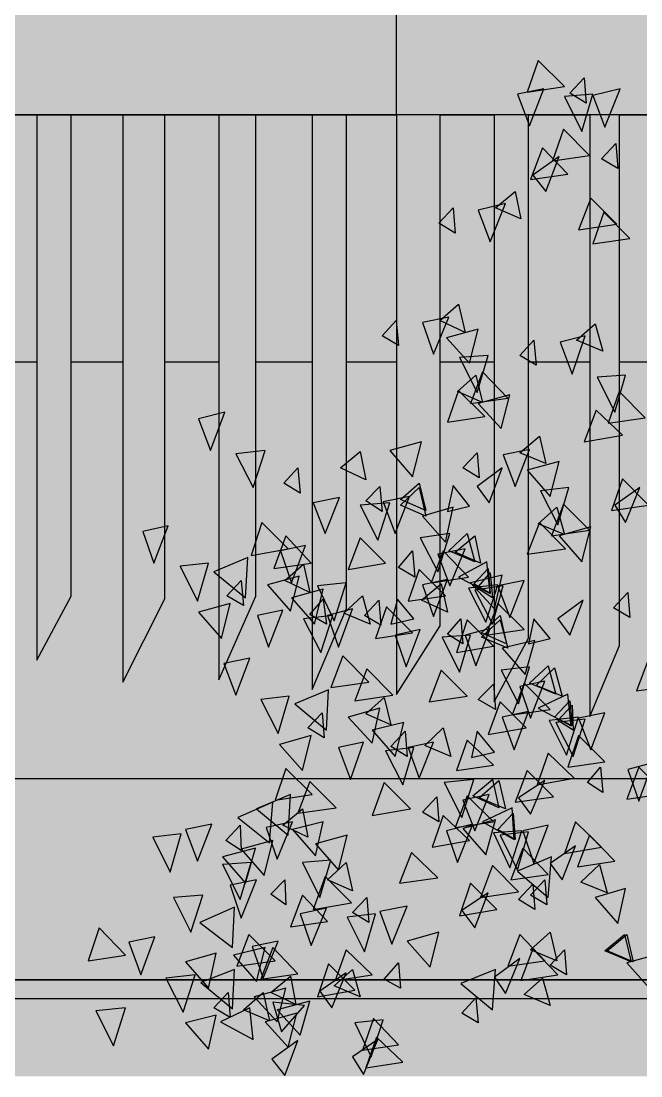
# Model space of a CAD drawing. Header units: inches. Extents: x 11.9 to 85.3, y 21.1 to 37.4.
# Drawn here: x 34.5 to 38.46, y 26.93 to 33.67 of the extents above; entities that cross this region are included whole.
import ezdxf

# ---------------------------------------------------------------- set-up
doc = ezdxf.new("R2010")
doc.units = ezdxf.units.IN
doc.header["$MEASUREMENT"] = 0
doc.layers.add('CAY', color=94, linetype='Continuous')
doc.layers.add('Layer1', color=7, linetype='Continuous')

msp = doc.modelspace()

# ---------------------------------------------------------------- hatches: boundary and pattern name
at = {"true_color": 0x212121}
h = msp.add_hatch(color=250, dxfattribs=at)
h.dxf.hatch_style = 1
h.paths.add_polyline_path([(54.5719, 37.1798), (50.0664, 37.1798), (50.0664, 33.0654), (54.5719, 33.0654)])
h.paths.add_polyline_path([(50.0664, 37.1798), (45.7803, 37.1798), (45.7803, 33.0654), (50.0664, 33.0654)])
h.paths.add_polyline_path([(63.6348, 37.1798), (59.0609, 37.1798), (59.0609, 33.0654), (63.6348, 33.0654)])
h.paths.add_polyline_path([(68.1995, 37.1798), (63.6348, 37.1798), (63.6348, 33.0654), (68.1995, 33.0654)])
h.paths.add_polyline_path([(72.7373, 37.1798), (68.1995, 37.1798), (68.1995, 33.0654), (72.7372, 33.0654)])
h.paths.add_polyline_path([(84.2395, 37.1798), (72.7373, 37.1798), (72.7372, 33.0654), (84.2395, 33.0654)])
h.paths.add_polyline_path([(45.7803, 37.1798), (41.2992, 37.1798), (41.2992, 33.0654), (45.7803, 33.0654)])
h.paths.add_polyline_path([(41.2992, 37.1798), (36.8075, 37.1798), (36.8075, 33.0654), (41.2992, 33.0654)])
h.paths.add_polyline_path([(36.8075, 37.1798), (32.3086, 37.1798), (32.3086, 33.0654), (36.8075, 33.0654)])
h.paths.add_polyline_path([(32.3086, 37.1798), (27.8679, 37.1798), (27.8679, 33.0654), (32.3086, 33.0654)])
h.paths.add_polyline_path([(27.8679, 37.1798), (23.4191, 37.1798), (23.4191, 33.0654), (27.8679, 33.0654)])
h.paths.add_polyline_path([(23.4191, 37.1798), (16.7427, 37.1798), (16.7427, 33.0654), (23.4191, 33.0654)])
h.paths.add_polyline_path([(76.5211, 33.2481), (76.5211, 36.8005)], flags=16)
h = msp.add_hatch(color=250, dxfattribs=at)
h.dxf.hatch_style = 1
h.paths.add_polyline_path([(84.3293, 28.8312), (16.8325, 28.8312), (16.8325, 27.5486), (84.3293, 27.5486)])
at = {"true_color": 0x636466}
h = msp.add_hatch(color=251, dxfattribs=at)
h.dxf.hatch_style = 1
edge = h.paths.add_edge_path()
edge.add_line((63.2701, 27.4271), (19.2205, 27.4271))
edge.add_line((19.2205, 27.4271), (19.2205, 24.9886))
edge.add_line((19.2205, 24.9886), (34.5109, 24.9886))
edge.add_spline(control_points=[(34.5109, 24.9886), (35.9914, 25.1351), (36.9032, 24.9886)], knot_values=[5.091487, 5.091487, 5.091487, 5.991182, 5.991182, 5.991182], weights=[0.915734, 0.807079, 0.890652], degree=2, periodic=0)
edge.add_line((36.9032, 24.9886), (63.2701, 24.9886))
edge.add_line((63.2701, 24.9886), (63.2701, 27.4271))
h.paths.add_polyline_path([(27.7206, 26.9316), (31.5651, 26.9316), (63.0612, 26.9316), (63.0612, 25.1394), (19.4696, 25.1394), (19.4696, 25.1837), (19.4696, 26.9316)], flags=16)
at = {"layer": 'Layer1', "true_color": 0x636466}
h = msp.add_hatch(color=251, dxfattribs=at)
h.dxf.hatch_style = 1
h.paths.add_polyline_path([(18.9155, 31.4936), (18.9155, 33.0718), (16.8325, 33.0718), (16.8325, 28.8312)])
h.paths.add_polyline_path([(20.131, 33.0718), (19.2392, 33.0718), (19.2392, 31.4936), (20.131, 31.4936)])
h.paths.add_polyline_path([(21.3045, 33.0718), (20.4283, 33.0718), (20.4283, 31.4936), (21.3045, 31.4936)])
h.paths.add_polyline_path([(22.5719, 33.0718), (21.6175, 33.0718), (21.6175, 31.4936), (22.5719, 31.4936)])
h.paths.add_polyline_path([(23.808, 33.0718), (22.8849, 33.0718), (22.8849, 31.4936), (23.808, 31.4936)])
h.paths.add_polyline_path([(24.9815, 33.0718), (24.1053, 33.0718), (24.1053, 31.4936), (24.9815, 31.4936)])
h.paths.add_polyline_path([(26.1863, 33.0718), (25.3257, 33.0718), (25.3257, 31.4936), (26.1863, 31.4936)])
h.paths.add_polyline_path([(26.8278, 33.0718), (26.4992, 33.0718), (26.4992, 31.4936), (26.8278, 31.4936)])
h.paths.add_polyline_path([(27.438, 33.0718), (27.1408, 33.0718), (27.1408, 31.4936), (27.438, 31.4936)])
h.paths.add_polyline_path([(28.0282, 33.0718), (27.704, 33.0718), (27.704, 31.4936), (28.0282, 31.4936)])
h.paths.add_polyline_path([(28.6458, 33.0718), (28.3318, 33.0718), (28.3318, 31.4936), (28.6458, 31.4936)])
h.paths.add_polyline_path([(29.2299, 33.0718), (28.9284, 33.0718), (28.9284, 31.4936), (29.2299, 31.4936)])
h.paths.add_polyline_path([(29.8579, 33.0718), (29.5125, 33.0718), (29.5125, 31.4936), (29.8579, 31.4936)])
h.paths.add_polyline_path([(30.5017, 33.0718), (30.1406, 33.0718), (30.1406, 31.4936), (30.5017, 31.4936)])
h.paths.add_polyline_path([(31.1297, 33.0718), (30.7529, 33.0718), (30.7529, 31.4936), (31.1297, 31.4936)])
h.paths.add_polyline_path([(31.6793, 33.0718), (31.3809, 33.0718), (31.3809, 31.4936), (31.6793, 31.4936)])
h.paths.add_polyline_path([(32.2288, 33.0718), (31.9305, 33.0718), (31.9305, 31.4936), (32.2288, 31.4936)])
h.paths.add_polyline_path([(32.7783, 33.0718), (32.4329, 33.0718), (32.4329, 31.4936), (32.7783, 31.4936)])
h.paths.add_polyline_path([(33.375, 33.0718), (33.0296, 33.0718), (33.0296, 31.4936), (33.375, 31.4936)])
h.paths.add_polyline_path([(33.9559, 33.0718), (33.6262, 33.0718), (33.6262, 31.4936), (33.9559, 31.4936)])
h.paths.add_polyline_path([(34.5997, 33.0718), (34.2229, 33.0718), (34.2229, 31.4936), (34.5997, 31.4936)])
h.paths.add_polyline_path([(35.1492, 33.0718), (34.8195, 33.0718), (34.8195, 31.4936), (35.1492, 31.4936)])
h.paths.add_polyline_path([(35.7616, 33.0718), (35.4161, 33.0718), (35.4161, 31.4936), (35.7616, 31.4936)])
h.paths.add_polyline_path([(36.3582, 33.0718), (35.9971, 33.0718), (35.9971, 31.4936), (36.3582, 31.4936)])
h.paths.add_polyline_path([(36.8973, 33.0718), (36.578, 33.0718), (36.578, 31.4936), (36.8973, 31.4936)])
h.paths.add_polyline_path([(37.5201, 33.0718), (37.1747, 33.0718), (37.1747, 31.4936), (37.5201, 31.4936)])
h.paths.add_polyline_path([(38.1324, 33.0718), (37.7399, 33.0718), (37.7399, 31.4936), (38.1324, 31.4936)])
h.paths.add_polyline_path([(38.7084, 33.0718), (38.3209, 33.0718), (38.3209, 31.4936), (38.7084, 31.4936)])
h.paths.add_polyline_path([(39.3521, 33.0718), (38.9282, 33.0718), (38.9282, 31.4936), (39.3521, 31.4936)])
h.paths.add_polyline_path([(39.9017, 33.0718), (39.5563, 33.0718), (39.5563, 31.4936), (39.9017, 31.4936)])
h.paths.add_polyline_path([(41.7858, 33.0718), (41.389, 33.0718), (41.3839, 31.4936), (41.7858, 31.4936)])
h.paths.add_polyline_path([(41.1735, 33.0718), (40.7809, 33.0718), (40.7809, 31.4936), (41.1735, 31.4936)])
h.paths.add_polyline_path([(40.5454, 33.0718), (40.1686, 33.0718), (40.1686, 31.4936), (40.5454, 31.4936)])
at = {"layer": 'Layer1', "true_color": 0x000000}
h = msp.add_hatch(color=18, dxfattribs=at)
h.dxf.hatch_style = 1
h.paths.add_polyline_path([(28.9284, 33.0718), (28.6458, 33.0718), (28.6458, 29.966), (28.9284, 30.4051)])
h.paths.add_polyline_path([(29.5125, 33.0718), (29.2299, 33.0718), (29.2299, 29.8875), (29.5125, 30.2952)])
h.paths.add_polyline_path([(30.1406, 33.0718), (29.8579, 33.0718), (29.8579, 30.0129), (30.1406, 30.4207)])
h.paths.add_polyline_path([(30.7529, 33.0718), (30.5017, 33.0718), (30.5017, 30.1227), (30.7529, 30.5305)])
h.paths.add_polyline_path([(31.3809, 33.0718), (31.1297, 33.0718), (31.1297, 30.0286), (31.3809, 30.405)])
h.paths.add_polyline_path([(31.9305, 33.0718), (31.6793, 33.0718), (31.6793, 29.9032), (31.9305, 30.4521)])
h.paths.add_polyline_path([(32.4329, 33.0718), (32.3984, 33.0718), (32.2288, 33.0718), (32.2288, 29.9973), (32.4329, 30.3893)])
h.paths.add_polyline_path([(33.0296, 33.0718), (32.7783, 33.0718), (32.7783, 30.0129), (33.0296, 30.4207)])
h.paths.add_polyline_path([(33.6262, 33.0718), (33.375, 33.0718), (33.375, 29.9502), (33.6262, 30.2639)])
h.paths.add_polyline_path([(34.2229, 33.0718), (33.9559, 33.0718), (33.9559, 29.5895), (34.2229, 30.0129)])
h.paths.add_polyline_path([(34.8195, 33.0718), (34.5997, 33.0718), (34.5997, 29.5895), (34.8195, 29.9973)])
h.paths.add_polyline_path([(35.4161, 33.0718), (35.1492, 33.0718), (35.1492, 29.4483), (35.4161, 29.9816)])
h.paths.add_polyline_path([(35.9971, 33.0718), (35.7616, 33.0718), (35.7616, 29.464), (35.9971, 29.9973)])
h.paths.add_polyline_path([(36.578, 33.0718), (36.3582, 33.0718), (36.3582, 29.4013), (36.578, 29.9188)])
h.paths.add_polyline_path([(37.1747, 33.0718), (36.8973, 33.0718), (36.8973, 29.3699), (37.1747, 29.8091)])
h.paths.add_polyline_path([(37.7399, 33.0718), (37.5201, 33.0718), (37.5201, 29.3229), (37.7399, 29.7306)])
h.paths.add_polyline_path([(38.3209, 33.0718), (38.1324, 33.0718), (38.1324, 29.2288), (38.3209, 29.6836)])
h.paths.add_polyline_path([(38.9282, 33.0718), (38.7084, 33.0718), (38.7084, 29.182), (38.9282, 29.6055)])
h.paths.add_polyline_path([(39.5563, 33.0718), (39.3521, 33.0718), (39.3521, 29.182), (39.5563, 29.5898)])
h.paths.add_polyline_path([(40.1686, 33.0718), (39.9017, 33.0718), (39.9017, 29.0566), (40.1686, 29.5428)])
h.paths.add_polyline_path([(40.7809, 33.0718), (40.5454, 33.0718), (40.5454, 29.1507), (40.7809, 29.5741)])
h.paths.add_polyline_path([(41.389, 33.0718), (41.1735, 33.0718), (41.1735, 29.1193), (41.3776, 29.5741)])
h.paths.add_polyline_path([(42.0056, 33.0718), (41.7858, 33.0718), (41.7858, 29.0723), (42.0056, 29.5271)])
h.paths.add_polyline_path([(43.2774, 33.0718), (43.0105, 33.0718), (43.0105, 29.0252), (43.2774, 29.4487)])
h.paths.add_polyline_path([(44.4864, 33.0718), (44.2666, 33.0718), (44.2666, 29.0409), (44.4864, 29.4016)])
h.paths.add_polyline_path([(45.6797, 33.0718), (45.4599, 33.0718), (45.4599, 29.0723), (45.6797, 29.3075)])
h.paths.add_polyline_path([(46.9358, 33.0718), (46.716, 33.0718), (46.716, 29.0723), (46.9358, 29.4173)])
h.paths.add_polyline_path([(48.1762, 33.0718), (47.9564, 33.0718), (47.9564, 29.0409), (48.1762, 29.2918)])
h.paths.add_polyline_path([(49.4166, 33.0718), (49.1968, 33.0718), (49.1968, 29.0409), (49.4166, 29.2918)])
h.paths.add_polyline_path([(50.6436, 33.0718), (50.4552, 33.0718), (50.4552, 29.0567), (50.6436, 29.2292)])
h.paths.add_polyline_path([(51.8683, 33.0718), (51.6642, 33.0718), (51.6642, 29.0567), (51.8683, 29.2606)])
h.paths.add_polyline_path([(53.1715, 33.0718), (52.9674, 33.0718), (52.9674, 29.0567), (53.1715, 29.2763)])
h.paths.add_polyline_path([(54.3805, 33.0718), (54.2078, 33.0718), (54.2078, 29.041), (54.3805, 29.2763)])
h.paths.add_polyline_path([(55.6001, 33.0718), (55.4325, 33.0718), (55.4325, 29.005), (55.6001, 29.005)])
h.paths.add_polyline_path([(56.8549, 33.0718), (56.7068, 33.0718), (56.7068, 29.0366), (56.8549, 29.0511)])
h.paths.add_polyline_path([(58.1232, 33.0718), (57.9495, 33.0718), (57.9495, 29.055), (58.1232, 29.0579)])
at = {"layer": 'Layer1', "true_color": 0x8d8e91}
h = msp.add_hatch(color=252, dxfattribs=at)
h.dxf.hatch_style = 1
h.paths.add_polyline_path([(18.9155, 31.4936), (16.8325, 28.8312), (84.3293, 28.8312), (82.8874, 31.0726), (74.3785, 31.0726), (62.9817, 30.6624), (50.5554, 30.6624), (41.9642, 31.4936)])
at = {"layer": 'Layer1'}
h = msp.add_hatch(color=251, dxfattribs=at)
h.dxf.hatch_style = 1
h.paths.add_polyline_path([(67.7073, 27.4286), (67.7073, 27.5486), (19.2205, 27.5486), (19.2205, 27.4271)])

# ---------------------------------------------------------------- linework, layer by layer
for points in [[(16.0098, 37.3838), (85.2871, 37.3838), (85.2871, 22.1714), (84.3293, 22.1714), (84.3293, 37.1862), (84.3293, 33.0718), (16.8325, 33.0718), (16.8325, 37.1862)], [(84.3293, 27.5486), (16.8325, 27.5486), (16.8325, 24.2561), (16.8325, 37.1862), (16.0098, 37.1862), (23.5089, 37.1862), (23.5089, 33.0718), (27.9577, 33.0718), (27.9577, 37.1862), (32.3984, 37.1862), (32.3984, 33.0718), (36.8973, 33.0718), (36.8973, 37.1862), (41.389, 37.1862), (41.389, 32.7467), (41.389, 33.0718), (45.8701, 33.0718), (45.8701, 37.1862), (50.1562, 37.1862), (50.1562, 33.0718), (54.6617, 33.0718)], [(84.3293, 27.5486), (16.8325, 27.5486), (16.8325, 24.2561), (16.8325, 37.1862), (16.0098, 37.1862), (23.5089, 37.1862), (23.5089, 33.0718), (27.9577, 33.0718), (27.9577, 37.1862), (32.3984, 37.1862), (32.3984, 33.0718), (36.8973, 33.0718), (36.8973, 37.1862), (41.389, 37.1862), (41.389, 32.7467), (41.389, 33.0718), (45.8701, 33.0718), (45.8701, 37.1862), (50.1562, 37.1862), (50.1562, 33.0718), (54.6617, 33.0718)], [(82.8465, 31.0726), (82.8874, 31.0726), (82.8874, 33.0718), (82.8874, 31.0726), (84.3293, 28.8312), (16.8325, 28.8312), (18.9155, 31.4936)], [(82.8465, 31.0726), (82.8874, 31.0726), (82.8874, 33.0718), (82.8874, 31.0726), (84.3293, 28.8312), (16.8325, 28.8312), (18.9155, 31.4936)], [(34.2229, 33.0718), (34.5997, 33.0718), (34.5997, 29.5895), (34.8195, 29.9973), (34.8195, 33.0718), (35.1492, 33.0718), (35.1492, 29.4483), (35.4161, 29.9816), (35.4161, 33.0718), (35.7616, 33.0718), (35.7616, 29.464), (35.9971, 29.9973), (35.9971, 33.0718), (36.3582, 33.0718), (36.3582, 29.4013), (36.578, 29.9188), (36.578, 33.0718), (36.8973, 33.0718), (36.8973, 29.3699), (37.1747, 29.8091), (37.1747, 33.0718), (37.5201, 33.0718), (37.5201, 29.3229), (37.7399, 29.7306), (37.7399, 33.0718), (38.1324, 33.0718), (38.1324, 29.2288), (38.3209, 29.6836), (38.3209, 33.0718), (38.7084, 33.0718)], [(34.2229, 31.4936), (34.5997, 31.4936)], [(34.2229, 31.4936), (34.5997, 31.4936)], [(34.8195, 31.4936), (35.1492, 31.4936)], [(34.8195, 31.4936), (35.1492, 31.4936)], [(35.4161, 31.4936), (35.7616, 31.4936)], [(35.4161, 31.4936), (35.7616, 31.4936)], [(35.9971, 31.4936), (36.3582, 31.4936)], [(35.9971, 31.4936), (36.3582, 31.4936)], [(36.578, 31.4936), (36.8973, 31.4936)], [(36.578, 31.4936), (36.8973, 31.4936)], [(37.1747, 31.4936), (37.5201, 31.4936)], [(37.1747, 31.4936), (37.5201, 31.4936)], [(37.7399, 31.4936), (38.1324, 31.4936)], [(37.7399, 31.4936), (38.1324, 31.4936)], [(38.3209, 31.4936), (38.7084, 31.4936)], [(38.3209, 31.4936), (38.7084, 31.4936)], [(72.3212, 24.448), (67.7073, 24.448), (67.7073, 24.0633), (67.7073, 27.4286), (63.2701, 27.4271), (19.2205, 27.4271), (19.2205, 24.9886), (63.2701, 24.9886), (63.2701, 27.4271)], [(72.3212, 24.448), (67.7073, 24.448), (67.7073, 24.0633), (67.7073, 27.4286), (63.2701, 27.4271), (19.2205, 27.4271), (19.2205, 24.9886), (63.2701, 24.9886), (63.2701, 27.4271)]]:
    msp.add_lwpolyline(points)
at = {"layer": 'CAY', "color": 31, "linetype": 'Continuous', "lineweight": -2, "true_color": 0xfecc66}
for points in [[(37.8022, 33.4186), (37.7324, 33.2163), (37.9696, 33.2512)], [(38.0045, 33.2093), (38.0952, 33.307), (38.1091, 33.1465)], [(37.6696, 33.2023), (37.7464, 33), (37.837, 33.2372)], [(38.151, 33.1954), (38.2277, 32.9931), (38.3254, 33.2372)], [(37.9696, 33.1884), (38.0812, 32.9651), (38.151, 33.2023)], [(37.9626, 32.9791), (37.8929, 32.7768), (38.13, 32.8117)], [(38.2068, 32.7907), (38.2975, 32.8884), (38.3114, 32.728)], [(37.8301, 32.8605), (37.7533, 32.6582), (37.9905, 32.6931)], [(37.7673, 32.6861), (37.851, 32.5815), (37.9347, 32.8047)], [(37.5301, 32.4768), (37.6557, 32.5815), (37.6905, 32.407)], [(38.137, 32.5396), (38.0603, 32.3373), (38.3045, 32.3722)], [(37.1673, 32.3791), (37.258, 32.4768), (37.272, 32.3164)], [(37.4185, 32.4629), (37.4952, 32.2605), (37.5929, 32.5047)], [(38.2207, 32.4489), (38.151, 32.2466), (38.3882, 32.2815)], [(37.1743, 31.7583), (37.2929, 31.8629), (37.3348, 31.6815)], [(36.8046, 31.6606), (36.8953, 31.7583), (36.9092, 31.5978)], [(37.0627, 31.7443), (37.1324, 31.542), (37.2301, 31.7792)], [(38.0463, 31.6327), (38.1649, 31.7373), (38.2138, 31.5629)], [(37.2162, 31.6466), (37.3627, 31.4862), (37.4185, 31.7024)], [(37.9417, 31.6187), (38.0184, 31.4164), (38.1021, 31.6606)], [(37.6836, 31.535), (37.7743, 31.6327), (37.7882, 31.4722)], [(37.2999, 31.5211), (37.4115, 31.2978), (37.4813, 31.535)], [(37.2859, 31.3048), (37.4045, 31.4094), (37.4464, 31.235)], [(37.4464, 31.4304), (37.3696, 31.2281), (37.6068, 31.2629)], [(38.1789, 31.3955), (38.2905, 31.1722), (38.3603, 31.4094)], [(37.2929, 31.3118), (37.2231, 31.1095), (37.4603, 31.1443)], [(37.4185, 31.2281), (37.565, 31.0676), (37.6208, 31.2839)], [(38.3184, 31.3048), (38.2486, 31.1025), (38.4858, 31.1374)], [(38.1719, 31.1862), (38.0952, 30.9839), (38.3393, 31.0257)], [(35.6325, 31.1304), (35.7093, 30.9281), (35.8, 31.1722)], [(36.8534, 30.9281), (36.9999, 30.7606), (37.0557, 30.9839)], [(37.6836, 30.9141), (37.8091, 31.0188), (37.851, 30.8444)], [(35.8697, 30.9072), (35.9814, 30.6909), (36.0581, 30.9281)], [(36.5395, 30.8165), (36.665, 30.9211), (36.6999, 30.7397)], [(37.5789, 30.9002), (37.6557, 30.6979), (37.7464, 30.9351)], [(37.3208, 30.8165), (37.4115, 30.9141), (37.4254, 30.7537)], [(37.7324, 30.8025), (37.8789, 30.6351), (37.9347, 30.8583)], [(36.1767, 30.7188), (36.2674, 30.8165), (36.2813, 30.656)], [(37.4115, 30.6979), (37.4882, 30.5932), (37.5719, 30.8165)], [(36.9232, 30.6141), (37.0418, 30.7188), (37.0836, 30.5444)], [(38.3393, 30.7467), (38.2696, 30.5444), (38.5068, 30.5793)], [(36.6999, 30.6072), (36.7906, 30.6979), (36.8046, 30.5374)], [(36.9232, 30.5793), (37.0418, 30.6909), (37.0836, 30.5095)], [(37.258, 30.7048), (37.2231, 30.5374), (37.3627, 30.5723)], [(37.8161, 30.67), (37.9277, 30.4537), (37.9975, 30.6909)], [(38.2905, 30.5793), (38.3603, 30.4676), (38.451, 30.6909)], [(36.3651, 30.5932), (36.4418, 30.3979), (36.5325, 30.6281)], [(36.665, 30.5793), (36.7767, 30.356), (36.8534, 30.5932)], [(36.8115, 30.6002), (36.8883, 30.3979), (36.979, 30.6351)], [(37.9626, 30.5862), (37.8859, 30.3839), (38.13, 30.4188)], [(37.0627, 30.5095), (37.2092, 30.3421), (37.258, 30.5653)], [(37.8022, 30.4607), (37.9208, 30.5653), (37.9696, 30.3909)], [(35.2768, 30.4118), (35.3465, 30.2095), (35.4372, 30.4467)], [(36.0372, 30.4676), (35.9674, 30.2584), (36.2046, 30.3002)], [(37.8091, 30.4676), (37.7324, 30.2653), (37.9766, 30.3002)], [(36.1906, 30.3839), (36.1139, 30.1746), (36.3511, 30.2095)], [(37.0487, 30.37), (37.1603, 30.1537), (37.2371, 30.3979)], [(37.2301, 30.2863), (37.3487, 30.3979), (37.3975, 30.2165)], [(37.272, 30.2793), (37.3975, 30.3839), (37.4324, 30.2095)], [(37.9347, 30.3839), (38.0812, 30.2165), (38.137, 30.4397)], [(36.1558, 30.2863), (36.2255, 30.084), (36.3162, 30.3211)], [(36.665, 30.37), (36.5883, 30.1677), (36.8255, 30.2095)], [(35.7302, 30.1537), (35.9325, 29.9863), (35.9465, 30.2444)], [(36.9092, 30.1816), (36.9999, 30.2863), (37.0138, 30.1188)], [(37.1952, 30.2863), (37.1185, 30.084), (37.3557, 30.1188)], [(37.1603, 30.2653), (37.2371, 30.063), (37.3348, 30.3002)], [(35.514, 30.1886), (35.6256, 29.9654), (35.6953, 30.2095)], [(36.1837, 30.0979), (36.3023, 30.2025), (36.3441, 30.0212)], [(37.4743, 30.2165), (37.2929, 30.1188), (37.4952, 30.0142)], [(37.3906, 30.077), (37.4813, 30.1746), (37.4952, 30.0142)], [(36.0721, 30.07), (36.2186, 29.9026), (36.2744, 30.1258)], [(37.0418, 30.1677), (36.972, 29.9654), (37.2092, 30.0002)], [(37.3696, 30.084), (37.5231, 29.9165), (37.5719, 30.1328)], [(37.4115, 30.0491), (37.4952, 30.1467), (37.5092, 29.9863)], [(35.8139, 30.0002), (35.9046, 30.0979), (35.9186, 29.9375)], [(36.2255, 29.9863), (36.372, 29.8189), (36.4278, 30.0421)], [(36.393, 30.063), (36.4976, 29.8398), (36.5743, 30.084)], [(37.0557, 29.9723), (37.1813, 30.077), (37.2231, 29.8956)], [(37.0627, 30.07), (37.1324, 29.8677), (37.2231, 30.1049)], [(37.3557, 30.0491), (37.4673, 29.8328), (37.544, 30.07)], [(37.3975, 30.0351), (37.5092, 29.8189), (37.5789, 30.063)], [(37.544, 30.063), (37.6208, 29.8607), (37.7115, 30.0979)], [(36.3441, 29.8816), (36.4278, 29.9793), (36.4488, 29.8189)], [(36.5604, 29.8886), (36.679, 30.0002), (36.7278, 29.8189)], [(36.6929, 29.8747), (36.7836, 29.9723), (36.7976, 29.8119)], [(36.9022, 29.9793), (36.8604, 29.8189), (37.0069, 29.8537)], [(37.9277, 29.8537), (38.0045, 29.7491), (38.0882, 29.9723)], [(38.2835, 29.9235), (38.3742, 30.0212), (38.3882, 29.8607)], [(35.6325, 29.8956), (35.779, 29.7282), (35.8349, 29.9514)], [(36.0093, 29.8747), (36.079, 29.6724), (36.1697, 29.9095)], [(36.4557, 29.8747), (36.5255, 29.6724), (36.6162, 29.9165)], [(36.8325, 29.9305), (36.7627, 29.7282), (36.9999, 29.763)], [(37.544, 29.9514), (37.4673, 29.7491), (37.7115, 29.784)], [(36.3023, 29.8537), (36.4139, 29.6375), (36.4906, 29.8747)], [(37.2231, 29.7561), (37.3069, 29.8537), (37.3208, 29.6933)], [(37.3487, 29.8468), (37.2789, 29.6375), (37.5161, 29.6793)], [(37.4394, 29.763), (37.558, 29.8747), (37.5999, 29.6933)], [(37.4394, 29.7351), (37.558, 29.8468), (37.6068, 29.6654)], [(37.7743, 29.8537), (37.7394, 29.6933), (37.8789, 29.7282)], [(36.8883, 29.7491), (36.958, 29.5468), (37.0487, 29.784)], [(37.3348, 29.7491), (37.4045, 29.5538), (37.4952, 29.7909)], [(37.1883, 29.7351), (37.2999, 29.5119), (37.3696, 29.7491)], [(37.5719, 29.6654), (37.7184, 29.4979), (37.7812, 29.7142)], [(35.793, 29.5677), (35.8697, 29.3654), (35.9604, 29.6026)], [(36.5534, 29.6165), (36.4767, 29.4142), (36.7208, 29.4491)], [(38.5068, 29.5956), (38.43, 29.3933), (38.6742, 29.4282)], [(36.7069, 29.5328), (36.6302, 29.3305), (36.8743, 29.3654)], [(37.1813, 29.5259), (37.1045, 29.3235), (37.3487, 29.3584)], [(37.565, 29.5259), (37.6766, 29.3096), (37.7464, 29.5468)], [(37.7464, 29.4421), (37.865, 29.5538), (37.9138, 29.3724)], [(37.7882, 29.4282), (37.9068, 29.5398), (37.9556, 29.3584)], [(37.4185, 29.3375), (37.5161, 29.4352), (37.5301, 29.2747)], [(37.7115, 29.4421), (37.6347, 29.2398), (37.8789, 29.2747)], [(37.6836, 29.4212), (37.7533, 29.2189), (37.844, 29.4561)], [(36.2465, 29.3096), (36.4488, 29.1422), (36.4627, 29.4003)], [(37.9905, 29.3724), (37.8022, 29.2817), (38.0115, 29.1701)], [(36.0302, 29.3375), (36.1418, 29.1212), (36.2116, 29.3584)], [(36.6999, 29.2468), (36.8185, 29.3514), (36.8604, 29.177)], [(37.558, 29.3235), (37.4813, 29.1143), (37.7254, 29.1561)], [(37.9068, 29.2259), (38.0045, 29.3305), (38.0184, 29.1701)], [(37.9277, 29.2049), (38.0184, 29.3026), (38.0254, 29.1422)], [(36.3302, 29.1561), (36.4209, 29.2538), (36.4348, 29.0933)], [(36.5883, 29.2259), (36.7418, 29.0584), (36.7906, 29.2817)], [(37.5719, 29.2259), (37.6487, 29.0166), (37.7394, 29.2608)], [(38.0603, 29.2189), (38.137, 29.0166), (38.2277, 29.2538)], [(36.7418, 29.1422), (36.8883, 28.9747), (36.9441, 29.191)], [(37.8719, 29.2049), (37.9835, 28.9817), (38.0603, 29.2259)], [(37.9138, 29.191), (38.0254, 28.9747), (38.1021, 29.2119)], [(36.1488, 29.0515), (36.2953, 28.884), (36.3511, 29.1073)], [(36.8604, 29.0375), (36.9511, 29.1352), (36.965, 28.9747)], [(37.0766, 29.0445), (37.1952, 29.1561), (37.2441, 28.9747)], [(37.4115, 29.1352), (37.3766, 28.9678), (37.5231, 29.0026)], [(38.0603, 29.1073), (37.9905, 28.905), (38.2277, 28.9398)], [(36.5255, 29.0305), (36.6022, 28.8282), (36.686, 29.0654)], [(36.8255, 29.0096), (36.9371, 28.7933), (37.0069, 29.0305)], [(36.972, 29.0305), (37.0418, 28.8352), (37.1324, 29.0654)], [(37.3487, 29.0794), (37.2789, 28.884), (37.5161, 28.9189)], [(37.865, 28.9957), (37.7952, 28.7933), (38.0324, 28.8352)], [(36.1906, 28.898), (36.1209, 28.6957), (36.3581, 28.7306)], [(38.1161, 28.8073), (38.1998, 28.905), (38.2138, 28.7445)], [(38.444, 28.905), (38.3672, 28.7027), (38.6114, 28.7375)], [(38.3742, 28.891), (38.444, 28.6887), (38.5347, 28.9329)], [(37.2022, 28.8073), (37.3138, 28.5841), (37.3906, 28.8282)], [(37.3836, 28.7236), (37.5092, 28.8282), (37.551, 28.6468)], [(37.7324, 28.884), (37.6557, 28.6817), (37.8998, 28.7166)], [(36.3441, 28.8143), (36.2674, 28.612), (36.5116, 28.6468)], [(36.8185, 28.8073), (36.7418, 28.598), (36.9859, 28.6399)], [(37.4254, 28.7096), (37.551, 28.8212), (37.5929, 28.6399)], [(37.6766, 28.7096), (37.7533, 28.605), (37.844, 28.8212)], [(36.0023, 28.6399), (36.2046, 28.4724), (36.2186, 28.7306)], [(37.0627, 28.6189), (37.1534, 28.7166), (37.1673, 28.5562)], [(37.3487, 28.7236), (37.272, 28.5213), (37.5161, 28.5562)], [(37.3208, 28.6957), (37.3975, 28.5003), (37.4882, 28.7306)], [(35.8837, 28.5841), (36.086, 28.4236), (36.1069, 28.6817)], [(36.1697, 28.5352), (36.2953, 28.6399), (36.3302, 28.4585)], [(37.6347, 28.6468), (37.4464, 28.5562), (37.6487, 28.4445)], [(37.1952, 28.598), (37.1255, 28.3957), (37.3627, 28.4376)], [(37.3208, 28.5143), (37.4673, 28.3469), (37.5301, 28.5701)], [(37.544, 28.5073), (37.6417, 28.612), (37.6557, 28.4445)], [(35.5488, 28.5073), (35.6256, 28.305), (35.7163, 28.5422)], [(35.807, 28.4376), (35.8976, 28.5352), (35.9046, 28.3748)], [(36.0651, 28.5213), (36.1348, 28.319), (36.2325, 28.5562)], [(36.2325, 28.5073), (36.379, 28.3399), (36.4278, 28.5562)], [(37.2162, 28.5003), (37.2859, 28.298), (37.3836, 28.5422)], [(37.5161, 28.4864), (37.6208, 28.2631), (37.6975, 28.5003)], [(37.558, 28.4724), (37.6696, 28.2492), (37.7394, 28.4934)], [(37.7045, 28.5003), (37.7743, 28.2911), (37.865, 28.5352)], [(38.0394, 28.5562), (37.9696, 28.3538), (38.2068, 28.3957)], [(35.3395, 28.4585), (35.4512, 28.2352), (35.5209, 28.4794)], [(35.9046, 28.3817), (36.0511, 28.2143), (36.1069, 28.4376)], [(36.379, 28.4166), (36.5255, 28.2492), (36.5813, 28.4724)], [(38.13, 28.4724), (38.0533, 28.2701), (38.2905, 28.305)], [(35.786, 28.3329), (35.9325, 28.1655), (35.9953, 28.3887)], [(36.9929, 28.3608), (36.9162, 28.1655), (37.1603, 28.2004)], [(37.7045, 28.3887), (37.6278, 28.1864), (37.865, 28.2213)], [(37.8789, 28.2911), (37.9556, 28.1864), (38.0394, 28.4027)], [(35.786, 28.2841), (35.8976, 28.0608), (35.9674, 28.298)], [(36.2953, 28.298), (36.4069, 28.0748), (36.4767, 28.312)], [(36.4557, 28.1864), (36.5743, 28.298), (36.6162, 28.1166)], [(37.6696, 28.2422), (37.865, 28.0748), (37.8859, 28.3329)], [(37.5092, 28.2771), (37.4324, 28.0748), (37.6766, 28.1097)], [(38.0742, 28.1725), (38.1928, 28.2841), (38.2417, 28.1027)], [(35.8349, 28.1515), (35.9046, 27.9422), (36.0023, 28.1864)], [(36.093, 28.0957), (36.1837, 28.1864), (36.1906, 28.026)], [(36.4418, 28.2073), (36.3651, 27.9981), (36.6092, 28.0399)], [(37.3696, 28.1655), (37.2999, 27.9562), (37.5371, 27.9981)], [(37.6766, 28.0608), (37.7673, 28.1585), (37.7812, 27.9981)], [(37.7533, 28.0887), (37.844, 28.1864), (37.858, 28.026)], [(35.4721, 28.0748), (35.5837, 27.8515), (35.6605, 28.0887)], [(36.2953, 28.0887), (36.2186, 27.8864), (36.4557, 27.9213)], [(37.3138, 27.9911), (37.3975, 27.8795), (37.4813, 28.1027)], [(38.1649, 28.0748), (38.3114, 27.9074), (38.3603, 28.1306)], [(36.6162, 27.9771), (36.7069, 28.0748), (36.7208, 27.9143)], [(36.7906, 27.9841), (36.8673, 27.7748), (36.965, 28.019)], [(35.6395, 27.9143), (35.8488, 27.7539), (35.8628, 28.012)], [(36.2813, 27.9701), (36.3511, 27.7678), (36.4488, 28.005)], [(36.5813, 27.9492), (36.6929, 27.726), (36.7627, 27.9701)], [(34.9977, 27.8795), (34.9279, 27.6702), (35.1651, 27.705)], [(35.1861, 27.7888), (35.2628, 27.5795), (35.3535, 27.8236)], [(35.9535, 27.8376), (35.8767, 27.6353), (36.1209, 27.6702)], [(36.965, 27.7957), (37.1115, 27.6283), (37.1673, 27.8515)], [(37.6836, 27.8376), (37.6068, 27.6353), (37.844, 27.6702)], [(37.7533, 27.7399), (37.8789, 27.8515), (37.9208, 27.6702)], [(38.2277, 27.733), (38.3533, 27.8376), (38.3951, 27.6632)], [(38.2417, 27.733), (38.3672, 27.8376), (38.4091, 27.6632)], [(35.8558, 27.705), (36.0023, 27.5376), (36.0581, 27.7539)], [(35.9744, 27.7609), (36.0441, 27.5585), (36.1418, 27.7957)], [(36.1069, 27.7539), (36.0302, 27.5516), (36.2674, 27.5865)], [(35.5488, 27.6632), (35.6953, 27.4958), (35.7442, 27.719)], [(36.5743, 27.7399), (36.5046, 27.5446), (36.7418, 27.5795)], [(37.5231, 27.5655), (37.5929, 27.4609), (37.6836, 27.6841)], [(37.7673, 27.7469), (37.6905, 27.5446), (37.9277, 27.5795)], [(37.8789, 27.6423), (37.9696, 27.7399), (37.9835, 27.5795)], [(38.3672, 27.6562), (38.5137, 27.4958), (38.5696, 27.712)], [(35.6465, 27.5306), (35.8488, 27.3632), (35.8628, 27.6144)], [(36.4627, 27.6492), (36.393, 27.4399), (36.6302, 27.4818)], [(36.4976, 27.5097), (36.6162, 27.6144), (36.665, 27.4399)], [(36.8185, 27.5516), (36.9092, 27.6562), (36.9232, 27.4958)], [(37.3069, 27.5237), (37.5092, 27.3562), (37.5301, 27.6144)], [(35.4233, 27.5585), (35.5349, 27.3423), (35.6116, 27.5795)], [(36.093, 27.4679), (36.2186, 27.5725), (36.2534, 27.3911)], [(36.4069, 27.4748), (36.4837, 27.3702), (36.5743, 27.5934)], [(37.7115, 27.4539), (37.8301, 27.5585), (37.8789, 27.3841)], [(35.9883, 27.4399), (36.1348, 27.2795), (36.1906, 27.4958)], [(35.7302, 27.3702), (35.8209, 27.4679), (35.8349, 27.3074)], [(35.9186, 27.3562), (36.0441, 27.4679), (36.086, 27.2865)], [(36.1348, 27.3562), (36.2813, 27.1958), (36.3441, 27.412)], [(37.3138, 27.3353), (37.4045, 27.433), (37.4185, 27.2725)], [(34.9768, 27.3493), (35.0884, 27.126), (35.1651, 27.3702)], [(35.9604, 27.3702), (35.7721, 27.2795), (35.9814, 27.1679)], [(36.1069, 27.4051), (36.1627, 27.2167), (36.3092, 27.3841)], [(35.5488, 27.2725), (35.6953, 27.1051), (35.7442, 27.3214)], [(36.0581, 27.2795), (36.2046, 27.119), (36.2604, 27.3353)], [(36.6302, 27.2725), (36.7348, 27.0563), (36.8115, 27.2934)], [(36.7487, 27.3004), (36.679, 27.0981), (36.9092, 27.133)], [(36.1, 27.0423), (36.1837, 26.9377), (36.2674, 27.1609)], [(36.6162, 27.0563), (36.686, 26.9446), (36.7767, 27.1679)], [(36.7697, 27.1818), (36.6999, 26.9865), (36.9371, 27.0214)]]:
    msp.add_lwpolyline(points, close=True, dxfattribs=at)
at = {"layer": 'Layer1'}
msp.add_lwpolyline([(67.7073, 27.4286), (19.2205, 27.4271), (19.2205, 27.5486), (67.7073, 27.5486)], close=True, dxfattribs=at)
msp.add_lwpolyline([(67.7073, 27.4286), (19.2205, 27.4271), (19.2205, 27.5486), (67.7073, 27.5486)], close=True, dxfattribs=at)
msp.add_lwpolyline([(67.7073, 27.4286), (19.2205, 27.4271), (19.2205, 27.5486), (67.7073, 27.5486)], close=True, dxfattribs=at)

doc.saveas('drawing.dxf')
